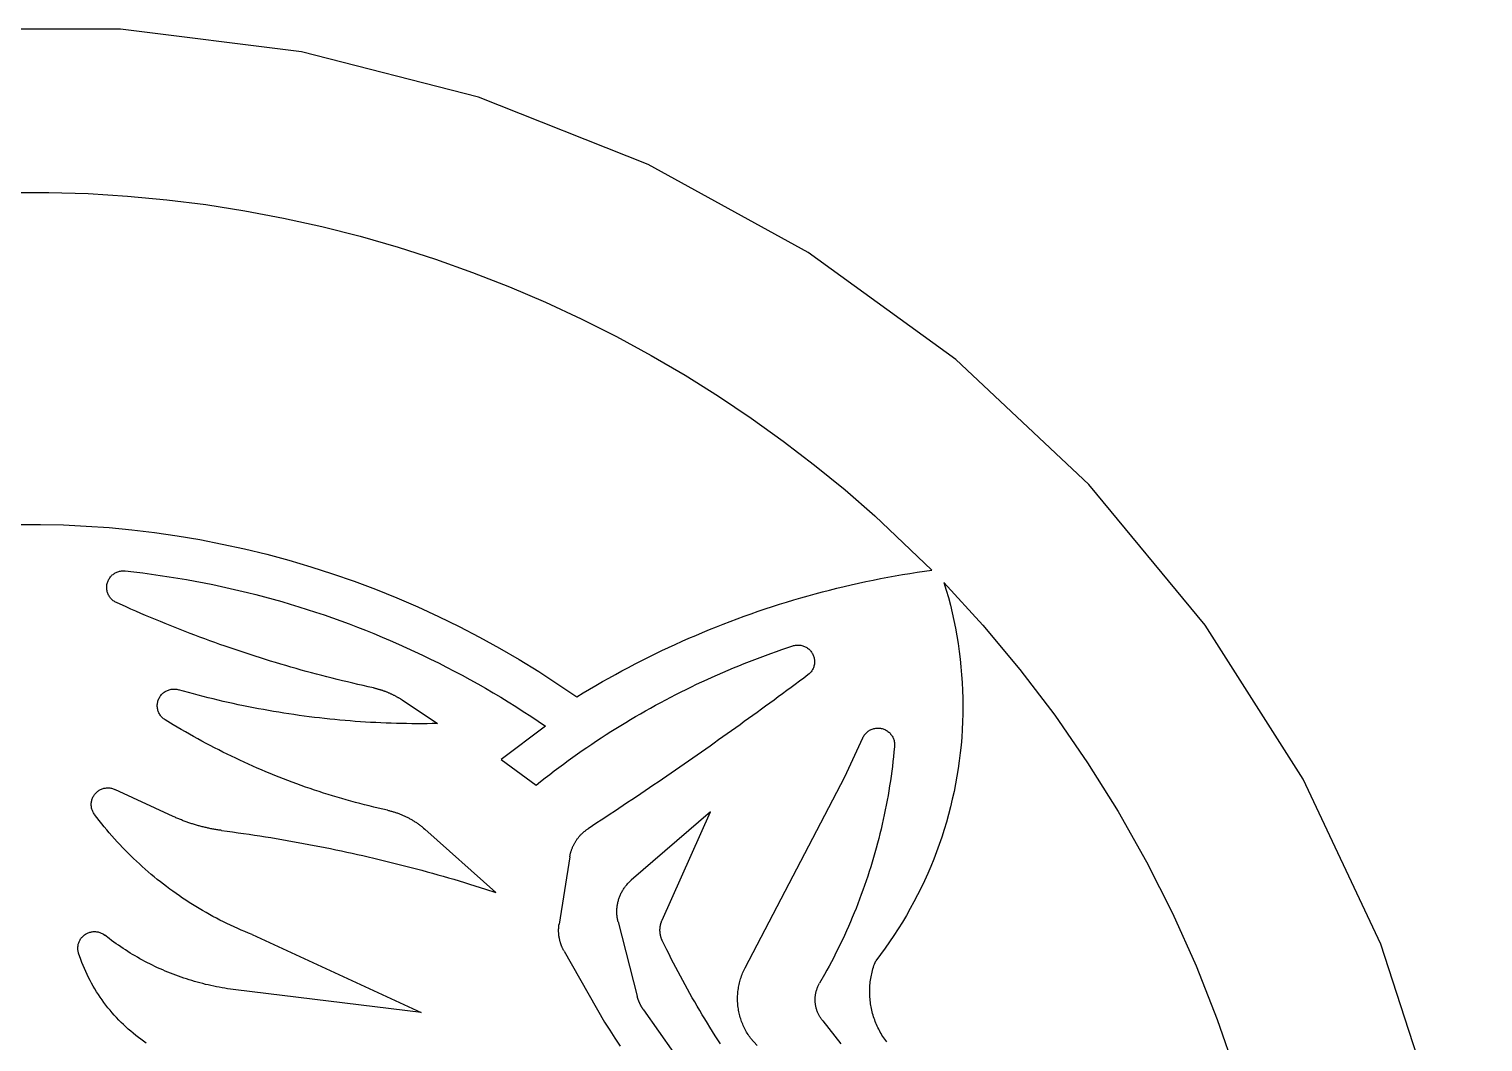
# Model space of a CAD drawing. Extents: x 12 to 362, y -365 to -15.
# Drawn here: x 186.7 to 361.7, y -137.3 to -15.3 of the extents above; entities that cross this region are included whole.
import ezdxf

# ---------------------------------------------------------------- set-up
doc = ezdxf.new("R2010")
doc.units = 0
doc.layers.get('0').update_dxf_attribs({"linetype": 'CONTINUOUS'})

msp = doc.modelspace()

# ---------------------------------------------------------------- linework, layer by layer
at = {"color": 0}
for p, q in [((231.567749, -96.153183), (235.828201, -98.993484)), ((248.827225, -99.303642), (243.499161, -103.323051)), ((284.856018, -105.397842), (287.040833, -100.700455)), ((243.499161, -103.323051), (247.705521, -106.407715)), ((272.860657, -128.441544), (284.856018, -105.397842)), ((204.020767, -110.186424), (196.98819, -106.927422)), ((268.708038, -109.630402), (259.155487, -117.865364)), ((262.876648, -122.665283), (268.708038, -109.630402)), ((234.314041, -111.73037), (242.869598, -119.335312)), ((251.759399, -115.069679), (250.47673, -123.150528)), ((257.577698, -122.897614), (259.879913, -131.850586)), ((213.530411, -124.420761), (233.872238, -133.809296)), ((251.063629, -126.397362), (255.918839, -134.974915)), ((233.872238, -133.809296), (211.574478, -131.070984)), ((260.63797, -133.48941), (274.013855, -152.432541))]:
    msp.add_line(p, q, dxfattribs=at)
for points in [[(361.684631, -189.997253), (360.304718, -168.063934), (356.186676, -146.476532), (349.395508, -125.575462), (340.0383, -105.690361), (328.262604, -87.134842), (314.25415, -70.201515), (298.233826, -55.157444), (280.454315, -42.239868), (261.195984, -31.652519), (240.762573, -23.562363), (219.476334, -18.096985), (197.672928, -15.342581), (175.696243, -15.342587)], [(184.292206, -35.015709), (189.036163, -35.015709), (193.777802, -35.163265), (198.512573, -35.458237), (203.23587, -35.900333), (207.943146, -36.489132), (212.629807, -37.22406), (217.291351, -38.104408), (221.923264, -39.129322), (226.521057, -40.297813), (231.080276, -41.608746), (235.596512, -43.060856), (240.065399, -44.652737), (244.482605, -46.382851), (248.843857, -48.249519), (253.144943, -50.250935), (257.381714, -52.385162), (261.550018, -54.650143), (265.645874, -57.043678), (269.665314, -59.56345), (273.604401, -62.207024), (277.459381, -64.97184), (281.226501, -67.855225), (284.9021, -70.854385), (288.482635, -73.966431), (295.344727, -80.516968)], [(185.287338, -75.005508), (188.040939, -75.005508), (190.793762, -75.071426), (193.544205, -75.203247), (196.29071, -75.400887), (199.031708, -75.664223), (201.765594, -75.993111), (204.490829, -76.38736), (207.205841, -76.846748), (209.909088, -77.371002), (212.598999, -77.959839), (215.274048, -78.612907), (217.932678, -79.329834), (220.573395, -80.110214), (223.194656, -80.95359), (225.794983, -81.859489), (228.372879, -82.827385), (230.926865, -83.856728), (233.45546, -84.946922), (235.95723, -86.097351), (238.43074, -87.307343), (240.874573, -88.576202), (243.287323, -89.903229), (245.667618, -91.287628), (248.014084, -92.728622), (252.600098, -95.777039)], [(197.180359, -84.421799), (197.081146, -84.373077), (196.984772, -84.318954), (196.891525, -84.259598), (196.801712, -84.195175), (196.715607, -84.125885), (196.633438, -84.051956), (196.555496, -83.973587), (196.481995, -83.891037), (196.413162, -83.80455), (196.349213, -83.714401), (196.290344, -83.62085), (196.23674, -83.524193), (196.188553, -83.424721), (196.14592, -83.322739), (196.109009, -83.218552), (196.077896, -83.112495), (196.052689, -83.004875), (196.033478, -82.896027), (196.020309, -82.786285), (196.013214, -82.67598), (196.012222, -82.56546), (196.017334, -82.455048), (196.028549, -82.345093), (196.045822, -82.235916), (196.069092, -82.127861), (196.098297, -82.021255), (196.133347, -81.916435), (196.174133, -81.813705), (196.220535, -81.713387), (196.272415, -81.615784), (196.32959, -81.521194), (196.391922, -81.429916), (196.459183, -81.342209), (196.531204, -81.258362), (196.607742, -81.178619), (196.688568, -81.103226), (196.773422, -81.03241), (196.862076, -80.966385), (196.954239, -80.905365), (197.049622, -80.849533), (197.147949, -80.799057), (197.248917, -80.754082), (197.352219, -80.714752), (197.457535, -80.681198), (197.564545, -80.653503), (197.672913, -80.631775), (197.782318, -80.616058), (197.892426, -80.606415), (198.002899, -80.602859), (198.223602, -80.614075)], [(198.223602, -80.61409), (199.285675, -80.732376), (200.346527, -80.860977), (201.406097, -80.999886), (202.464264, -81.149071), (203.52092, -81.308533), (204.575989, -81.478256), (205.629349, -81.658218), (206.680923, -81.848404), (207.730591, -82.048798), (208.778259, -82.259369), (209.823853, -82.480118), (210.867233, -82.711014), (211.908325, -82.952034), (212.947021, -83.203156), (213.983246, -83.464355), (215.016876, -83.735611), (216.047821, -84.016899), (217.075974, -84.308182), (218.101257, -84.609451), (219.123566, -84.920654), (220.142807, -85.241776), (221.158875, -85.572784), (222.171692, -85.913651), (223.181137, -86.264343), (224.187134, -86.624817), (225.189575, -86.995056), (226.18837, -87.375008), (227.183426, -87.764648), (228.174667, -88.16394), (229.161972, -88.572838), (230.145248, -88.991302), (231.12442, -89.419312), (232.099396, -89.856812), (233.070068, -90.303757), (234.036346, -90.760109), (234.998154, -91.22583), (235.955383, -91.700874), (236.907974, -92.185196), (237.855789, -92.678741), (238.798782, -93.18148), (239.736832, -93.693352), (240.669876, -94.21431), (241.597809, -94.744308), (242.520554, -95.28331), (243.438019, -95.831238), (244.350128, -96.388046), (245.25676, -96.953705), (246.157867, -97.528137), (247.05336, -98.11129), (248.827225, -99.303635)], [(252.600113, -95.777054), (253.365875, -95.311111), (254.135406, -94.851425), (254.908661, -94.398018), (255.685577, -93.950935), (256.466125, -93.510193), (257.250214, -93.075829), (258.037842, -92.647873), (258.828918, -92.226341), (259.623413, -91.811279), (260.421265, -91.402695), (261.222412, -91.000626), (262.026794, -90.605103), (262.834381, -90.216156), (263.645142, -89.833786), (264.458954, -89.458054), (265.275818, -89.088951), (266.095642, -88.726517), (266.918427, -88.370789), (267.744049, -88.021767), (268.57251, -87.679489), (269.403717, -87.343964), (270.23764, -87.015228), (271.074219, -86.693306), (271.913391, -86.378204), (272.755096, -86.069962), (273.599304, -85.76857), (274.445923, -85.474083), (275.294922, -85.186501), (276.14621, -84.905838), (276.999786, -84.632133), (277.85556, -84.365387), (278.71347, -84.105629), (279.573456, -83.852859), (280.435516, -83.607117), (281.2995, -83.368408), (282.165436, -83.136742), (283.033203, -82.91214), (283.902802, -82.694618), (284.774139, -82.484192), (285.647156, -82.280869), (286.52179, -82.084671), (287.39798, -81.895599), (288.275726, -81.713676), (289.154907, -81.538918), (290.035461, -81.371323), (290.917358, -81.210915), (291.800568, -81.057693), (292.684967, -80.911682), (293.570526, -80.772873), (295.344696, -80.51696)], [(296.803772, -82.019714), (297.076721, -82.923218), (297.332581, -83.831703), (297.571228, -84.744858), (297.792603, -85.662361), (297.996643, -86.583878), (298.183228, -87.509079), (298.352325, -88.437637), (298.503845, -89.369217), (298.637756, -90.303497), (298.754028, -91.240143), (298.8526, -92.17881), (298.933441, -93.119171), (298.99649, -94.060898), (299.041779, -95.003632), (299.069244, -95.947067), (299.078888, -96.890846), (299.07074, -97.834641), (299.044769, -98.778107), (299.001007, -99.720924), (298.939453, -100.66275), (298.860107, -101.603241), (298.763062, -102.542061), (298.648285, -103.478882), (298.515839, -104.413376), (298.365814, -105.3452), (298.198181, -106.274033), (298.013062, -107.199532), (297.810516, -108.121368), (297.590607, -109.039223), (297.353424, -109.952759), (297.098999, -110.861656), (296.827515, -111.765587), (296.538971, -112.664238), (296.233551, -113.557274), (295.911285, -114.444397), (295.572357, -115.325272), (295.216888, -116.199593), (294.84494, -117.067047), (294.456696, -117.92733), (294.052277, -118.780128), (293.631836, -119.625145), (293.195526, -120.462067), (292.7435, -121.290611), (292.27594, -122.110474), (291.792938, -122.921364), (291.294739, -123.722984), (290.781494, -124.515068), (290.253387, -125.297318), (289.710602, -126.069466), (288.581818, -127.582336)], [(296.803772, -82.019714), (301.491333, -87.143028), (305.940765, -92.474426), (310.142914, -98.002853), (314.088989, -103.716843), (317.770905, -109.604553), (321.180939, -115.653778), (324.312042, -121.851959), (327.157776, -128.186249), (329.712158, -134.643539), (331.969971, -141.210419)], [(228.129089, -94.698456), (227.503113, -94.562057), (226.877731, -94.423004), (226.25293, -94.281296), (225.628754, -94.136948), (225.005188, -93.989944), (224.382248, -93.840294), (223.759949, -93.688004), (223.138306, -93.533081), (222.517319, -93.375519), (221.897018, -93.215324), (221.27739, -93.052505), (220.658463, -92.887054), (220.040253, -92.718979), (219.422745, -92.548279), (218.805969, -92.374969), (218.189941, -92.199036), (217.574661, -92.0205), (216.960144, -91.839355), (216.346405, -91.655594), (215.733444, -91.469238), (215.121292, -91.280289), (214.509933, -91.088745), (213.899399, -90.8946), (213.289688, -90.697876), (212.680817, -90.498558), (212.072815, -90.296661), (211.465652, -90.092194), (210.859375, -89.885147), (210.253967, -89.675537), (209.649475, -89.463356), (209.045868, -89.248611), (208.443192, -89.031311), (207.841446, -88.811455), (207.240616, -88.58905), (206.640762, -88.36409), (206.041855, -88.136597), (205.443909, -87.906563), (204.846954, -87.673996), (204.250992, -87.438889), (203.656036, -87.201263), (203.062088, -86.961121), (202.469162, -86.71846), (201.877274, -86.473282), (201.286423, -86.225601), (200.69664, -85.975403), (200.10791, -85.722717), (199.520279, -85.467529), (198.933716, -85.209854), (198.348251, -84.949699), (197.180344, -84.421783)], [(247.705521, -106.407715), (248.247025, -105.975273), (248.79155, -105.546669), (249.339096, -105.121925), (249.889648, -104.701057), (250.443146, -104.284096), (250.999573, -103.871063), (251.558914, -103.46196), (252.121124, -103.056831), (252.686203, -102.655685), (253.254089, -102.258545), (253.824768, -101.865417), (254.398209, -101.476349), (254.974396, -101.091331), (255.553284, -100.710403), (256.134857, -100.333572), (256.719055, -99.960861), (257.305908, -99.592293), (257.895325, -99.227875), (258.487305, -98.867645), (259.081848, -98.511597), (259.678864, -98.15976), (260.278351, -97.812157), (260.88028, -97.468796), (261.484619, -97.1297), (262.091339, -96.794891), (262.700439, -96.464371), (263.311829, -96.138168), (263.925507, -95.816284), (264.541473, -95.498764), (265.159637, -95.185593), (265.780029, -94.876801), (266.402557, -94.572403), (267.027252, -94.272415), (267.654022, -93.976845), (268.282898, -93.685715), (268.913788, -93.399048), (269.546692, -93.116837), (270.18158, -92.839111), (270.81839, -92.565887), (271.457123, -92.297165), (272.097748, -92.032959), (272.740234, -91.773293), (273.384521, -91.518173), (274.030609, -91.267616), (274.678467, -91.021629), (275.328003, -90.780228), (275.979279, -90.543427), (276.632172, -90.311234), (277.286713, -90.083664), (278.600281, -89.642502)], [(278.600281, -89.642502), (278.706085, -89.611), (278.813446, -89.585388), (278.922089, -89.565735), (279.031647, -89.552116), (279.141785, -89.544556), (279.252167, -89.543083), (279.362457, -89.547707), (279.472321, -89.558411), (279.581451, -89.57515), (279.689453, -89.597893), (279.796082, -89.626556), (279.90094, -89.661064), (280.003723, -89.701302), (280.104156, -89.747147), (280.201904, -89.79847), (280.296661, -89.855103), (280.388123, -89.916885), (280.476074, -89.983612), (280.560211, -90.055092), (280.640259, -90.131104), (280.716003, -90.211418), (280.78717, -90.295792), (280.853607, -90.383957), (280.91507, -90.475662), (280.971375, -90.570618), (281.022369, -90.668533), (281.067871, -90.769112), (281.107758, -90.872047), (281.141907, -90.977028), (281.170197, -91.083725), (281.192566, -91.191833), (281.208923, -91.30101), (281.219238, -91.410919), (281.22348, -91.521225), (281.221649, -91.631607), (281.213715, -91.741714), (281.199707, -91.851212), (281.179688, -91.959778), (281.153687, -92.067062), (281.121826, -92.17276), (281.084198, -92.276535), (281.040863, -92.378082), (280.992035, -92.477074), (280.937775, -92.573227), (280.878326, -92.666229), (280.813812, -92.755821), (280.744476, -92.841721), (280.670502, -92.923653), (280.592102, -93.001381), (280.423065, -93.14328)], [(280.423065, -93.143265), (279.915955, -93.522812), (279.408386, -93.901726), (278.90033, -94.279984), (278.391785, -94.657608), (277.882751, -95.034576), (277.37326, -95.410904), (276.863312, -95.786575), (276.352844, -96.161606), (275.841919, -96.535988), (275.330536, -96.909714), (274.818634, -97.282806), (274.306305, -97.655235), (273.793488, -98.027016), (273.280182, -98.398148), (272.766418, -98.768623), (272.252197, -99.138443), (271.737488, -99.507622), (271.222321, -99.876137), (270.706696, -100.244003), (270.190582, -100.611206), (269.674011, -100.977768), (269.156982, -101.343658), (268.639465, -101.7089), (268.121521, -102.073486), (267.603088, -102.437408), (267.084198, -102.800674), (266.56485, -103.163284), (266.045044, -103.52523), (265.52478, -103.88652), (265.004059, -104.247147), (264.48288, -104.607109), (263.961243, -104.966415), (263.439148, -105.32505), (262.916595, -105.683029), (262.393585, -106.040344), (261.870117, -106.396996), (261.346222, -106.752975), (260.821869, -107.108299), (260.297028, -107.462952), (259.77179, -107.816933), (259.246063, -108.17025), (258.71991, -108.522903), (258.193298, -108.874886), (257.66626, -109.226196), (257.138763, -109.576843), (256.610809, -109.926819), (256.082428, -110.276123), (255.553589, -110.624756), (255.024307, -110.972717), (253.964127, -111.666832)], [(203.044342, -98.542976), (202.950638, -98.48098), (202.86055, -98.413818), (202.774384, -98.341705), (202.692398, -98.264862), (202.614868, -98.18354), (202.542023, -98.097992), (202.474091, -98.008484), (202.411301, -97.915306), (202.353836, -97.818748), (202.30188, -97.719116), (202.255615, -97.616722), (202.215164, -97.511887), (202.180664, -97.404953), (202.152222, -97.296249), (202.129944, -97.186119), (202.113876, -97.074913), (202.10408, -96.962982), (202.100586, -96.85067), (202.103394, -96.738342), (202.112518, -96.62635), (202.127914, -96.515045), (202.149536, -96.404785), (202.177322, -96.295914), (202.211166, -96.188766), (202.250977, -96.083694), (202.296631, -95.981018), (202.347977, -95.881073), (202.404861, -95.78418), (202.467087, -95.69062), (202.534485, -95.600708), (202.606812, -95.514717), (202.683853, -95.432922), (202.765366, -95.355591), (202.851105, -95.282959), (202.940765, -95.215256), (203.034103, -95.152695), (203.130814, -95.095474), (203.230576, -95.04377), (203.333084, -94.997757), (203.438019, -94.957565), (203.545029, -94.92334), (203.653809, -94.895172), (203.763992, -94.873154), (203.875244, -94.857361), (203.987198, -94.847847), (204.099518, -94.844635), (204.211838, -94.847733), (204.323807, -94.857132), (204.435074, -94.872803), (204.654083, -94.922752)], [(235.828201, -98.993477), (235.209503, -99.004471), (234.590775, -99.011818), (233.972, -99.015503), (233.35321, -99.015549), (232.734436, -99.011932), (232.115692, -99.004654), (231.497009, -98.993729), (230.878387, -98.979156), (230.259872, -98.960922), (229.641479, -98.939041), (229.023224, -98.913513), (228.405136, -98.884323), (227.787216, -98.851494), (227.16951, -98.815018), (226.552032, -98.774887), (225.934799, -98.731117), (225.317825, -98.683701), (224.701157, -98.632645), (224.084793, -98.577942), (223.468765, -98.519608), (222.853088, -98.457626), (222.237793, -98.392021), (221.622894, -98.322784), (221.008423, -98.249908), (220.394379, -98.173416), (219.780807, -98.093292), (219.167709, -98.009552), (218.55513, -97.922188), (217.943069, -97.831207), (217.331558, -97.736618), (216.720612, -97.638428), (216.11026, -97.536621), (215.500519, -97.431213), (214.891403, -97.322205), (214.282959, -97.20961), (213.675186, -97.093414), (213.0681, -96.973633), (212.461731, -96.850281), (211.85611, -96.723343), (211.251251, -96.592827), (210.647156, -96.45874), (210.043884, -96.321098), (209.441422, -96.179886), (208.839813, -96.035126), (208.239059, -95.886818), (207.639206, -95.734962), (207.040253, -95.579567), (206.442215, -95.420639), (205.845139, -95.258179), (204.654068, -94.922745)], [(228.129074, -94.698471), (228.201004, -94.714264), (228.272812, -94.730583), (228.344498, -94.747437), (228.416061, -94.764809), (228.487488, -94.782715), (228.558792, -94.80114), (228.629959, -94.820091), (228.700974, -94.839569), (228.771851, -94.859566), (228.842575, -94.880089), (228.913147, -94.901123), (228.983551, -94.922684), (229.053818, -94.944763), (229.123901, -94.967361), (229.193817, -94.990463), (229.263565, -95.014091), (229.333145, -95.038231), (229.402542, -95.062881), (229.471756, -95.088043), (229.540771, -95.113708), (229.609604, -95.139877), (229.678238, -95.166565), (229.746689, -95.193748), (229.814926, -95.221436), (229.88295, -95.249634), (229.950775, -95.27832), (230.018387, -95.30751), (230.08577, -95.337204), (230.152939, -95.367386), (230.219894, -95.398056), (230.286621, -95.42923), (230.353104, -95.460892), (230.419357, -95.493042), (230.485367, -95.525673), (230.551147, -95.558792), (230.616669, -95.5924), (230.681946, -95.62648), (230.746979, -95.661049), (230.811737, -95.696091), (230.876251, -95.731613), (230.940491, -95.767609), (231.004471, -95.80407), (231.068192, -95.841003), (231.131622, -95.87841), (231.194778, -95.916275), (231.25766, -95.95462), (231.320251, -95.993408), (231.382553, -96.032669), (231.444565, -96.07238), (231.567734, -96.153183)], [(229.818802, -109.437981), (229.262985, -109.313766), (228.708008, -109.185852), (228.1539, -109.054245), (227.600662, -108.918953), (227.048355, -108.779968), (226.496994, -108.637314), (225.946579, -108.490982), (225.397156, -108.340988), (224.84874, -108.18734), (224.301376, -108.030037), (223.755051, -107.869095), (223.209824, -107.704506), (222.66571, -107.536293), (222.122726, -107.364464), (221.580887, -107.189011), (221.040237, -107.009956), (220.500793, -106.827301), (219.962585, -106.64106), (219.425613, -106.451225), (218.889938, -106.257828), (218.355545, -106.06086), (217.822495, -105.860336), (217.290787, -105.656265), (216.760437, -105.448654), (216.231491, -105.237511), (215.703964, -105.02285), (215.177887, -104.80468), (214.653259, -104.583015), (214.130142, -104.357849), (213.608521, -104.129204), (213.08844, -103.897095), (212.569916, -103.661522), (212.052979, -103.422501), (211.537643, -103.180038), (211.023926, -102.934143), (210.511871, -102.68483), (210.00148, -102.432114), (209.492783, -102.175995), (208.985809, -101.916504), (208.480576, -101.653633), (207.977112, -101.387405), (207.475418, -101.117828), (206.97554, -100.84491), (206.477493, -100.568665), (205.981293, -100.289108), (205.486969, -100.006256), (204.994537, -99.720116), (204.504028, -99.430695), (204.015457, -99.138016), (203.044312, -98.542976)], [(287.040833, -100.700455), (287.090668, -100.600708), (287.145966, -100.503891), (287.206573, -100.410309), (287.272308, -100.320251), (287.342957, -100.233994), (287.418304, -100.15181), (287.498108, -100.073944), (287.582153, -100.000656), (287.670105, -99.932159), (287.76178, -99.868675), (287.856812, -99.810394), (287.954987, -99.757507), (288.055939, -99.710167), (288.159363, -99.668526), (288.264954, -99.632713), (288.372375, -99.602844), (288.481293, -99.579002), (288.59137, -99.561264), (288.702271, -99.549698), (288.813629, -99.544327), (288.92511, -99.545166), (289.036377, -99.552216), (289.147095, -99.56546), (289.256897, -99.584854), (289.365448, -99.610336), (289.472412, -99.641823), (289.577423, -99.679222), (289.680237, -99.72242), (289.780457, -99.771278), (289.877777, -99.825638), (289.971954, -99.885345), (290.062653, -99.950211), (290.149567, -100.02002), (290.232483, -100.094574), (290.311096, -100.17363), (290.385193, -100.256943), (290.454559, -100.344254), (290.518921, -100.435295), (290.578094, -100.529785), (290.631927, -100.627426), (290.680237, -100.727905), (290.72287, -100.830933), (290.759705, -100.936172), (290.790619, -101.043297), (290.815521, -101.151978), (290.83429, -101.261887), (290.846954, -101.372658), (290.853394, -101.483971), (290.853607, -101.595467), (290.83548, -101.817627)], [(290.835449, -101.817635), (290.781464, -102.404892), (290.722443, -102.991669), (290.658386, -103.577911), (290.589294, -104.163582), (290.515167, -104.748642), (290.436035, -105.333038), (290.351868, -105.916733), (290.262695, -106.499687), (290.168518, -107.081856), (290.069336, -107.663185), (289.965179, -108.243652), (289.856049, -108.823196), (289.741913, -109.401779), (289.622833, -109.97937), (289.498779, -110.555908), (289.369812, -111.131363), (289.23587, -111.705688), (289.097015, -112.278839), (288.953247, -112.850777), (288.804565, -113.421463), (288.651001, -113.990852), (288.492523, -114.558899), (288.329193, -115.125565), (288.16098, -115.690804), (287.987946, -116.254578), (287.810059, -116.816841), (287.62735, -117.377563), (287.43985, -117.936691), (287.247528, -118.494186), (287.050446, -119.050011), (286.848572, -119.604126), (286.641968, -120.156479), (286.430603, -120.707047), (286.214539, -121.255768), (285.993774, -121.80262), (285.768311, -122.347557), (285.538177, -122.890533), (285.303375, -123.431511), (285.063934, -123.970451), (284.819885, -124.507324), (284.571259, -125.042076), (284.317993, -125.574669), (284.060211, -126.105072), (283.797852, -126.633232), (283.530975, -127.159126), (283.259583, -127.682709), (282.983734, -128.203949), (282.7034, -128.722778), (282.41861, -129.239197), (281.835785, -130.264572)], [(194.5466, -109.941162), (194.486526, -109.856483), (194.430939, -109.768806), (194.379974, -109.678352), (194.333771, -109.585388), (194.29245, -109.490143), (194.256119, -109.392883), (194.224899, -109.293869), (194.198853, -109.193375), (194.178055, -109.09166), (194.162567, -108.988998), (194.15242, -108.885674), (194.147659, -108.781967), (194.148285, -108.678146), (194.154297, -108.574501), (194.165665, -108.471306), (194.182388, -108.368843), (194.204407, -108.267387), (194.231659, -108.167206), (194.264069, -108.068573), (194.301544, -107.971756), (194.344009, -107.877014), (194.391327, -107.784607), (194.443375, -107.694778), (194.500015, -107.607773), (194.561096, -107.523819), (194.62645, -107.443146), (194.695892, -107.365982), (194.769257, -107.292519), (194.846344, -107.222969), (194.926926, -107.157501), (195.010788, -107.096313), (195.097717, -107.039558), (195.187485, -106.987389), (195.279831, -106.939941), (195.374512, -106.897362), (195.471283, -106.859749), (195.56987, -106.827202), (195.670013, -106.79982), (195.771439, -106.777672), (195.873886, -106.760818), (195.977066, -106.749298), (196.080688, -106.743149), (196.184509, -106.742386), (196.288223, -106.747017), (196.391571, -106.757019), (196.494247, -106.772369), (196.595993, -106.79303), (196.696518, -106.818939), (196.795578, -106.850037), (196.98819, -106.927422)], [(213.530411, -124.420761), (213.09021, -124.244545), (212.651962, -124.063576), (212.215683, -123.877869), (211.781448, -123.687439), (211.349304, -123.492325), (210.919296, -123.292542), (210.491486, -123.088112), (210.065903, -122.879059), (209.642624, -122.665405), (209.22168, -122.447182), (208.803116, -122.224403), (208.386993, -121.997116), (207.973358, -121.765327), (207.562271, -121.529068), (207.153748, -121.288376), (206.747864, -121.043274), (206.344666, -120.793785), (205.944183, -120.53994), (205.546478, -120.281776), (205.151596, -120.019318), (204.759583, -119.752602), (204.370468, -119.481651), (203.984329, -119.206497), (203.601181, -118.927185), (203.221085, -118.64373), (202.844086, -118.356178), (202.470215, -118.06456), (202.099533, -117.768906), (201.732071, -117.469254), (201.367874, -117.165642), (201.006989, -116.858101), (200.64946, -116.546669), (200.295334, -116.231384), (199.944626, -115.912277), (199.597412, -115.589394), (199.253708, -115.262764), (198.913559, -114.932434), (198.577011, -114.598434), (198.24411, -114.260811), (197.914871, -113.919601), (197.589355, -113.574844), (197.267593, -113.226585), (196.949615, -112.874855), (196.635483, -112.519707), (196.325195, -112.161171), (196.018829, -111.799301), (195.716385, -111.434128), (195.417923, -111.065704), (195.123474, -110.694069), (194.5466, -109.941162)], [(209.850098, -111.873123), (209.731689, -111.857361), (209.613388, -111.840889), (209.495178, -111.823715), (209.377075, -111.805832), (209.259079, -111.787247), (209.14119, -111.76796), (209.023438, -111.747963), (208.905792, -111.727264), (208.788269, -111.705872), (208.670883, -111.683769), (208.553635, -111.660965), (208.436508, -111.637466), (208.319534, -111.613266), (208.202713, -111.588364), (208.086044, -111.562767), (207.969513, -111.536476), (207.853165, -111.509491), (207.736954, -111.481804), (207.620926, -111.45343), (207.505066, -111.424362), (207.389389, -111.3946), (207.27388, -111.364151), (207.158569, -111.333015), (207.043427, -111.301186), (206.928497, -111.268669), (206.813751, -111.235474), (206.699203, -111.201584), (206.584869, -111.167015), (206.470734, -111.131767), (206.356827, -111.095833), (206.243118, -111.059219), (206.129639, -111.021935), (206.016388, -110.983963), (205.903351, -110.94532), (205.790558, -110.906006), (205.678009, -110.866013), (205.565689, -110.825356), (205.453613, -110.784019), (205.341797, -110.74202), (205.230225, -110.699356), (205.118912, -110.656021), (205.007858, -110.612022), (204.897079, -110.56736), (204.78656, -110.522041), (204.676315, -110.476059), (204.566345, -110.429428), (204.45665, -110.382133), (204.347244, -110.334183), (204.238129, -110.285583), (204.020767, -110.186424)], [(229.818802, -109.437973), (229.916382, -109.459946), (230.013733, -109.482895), (230.110855, -109.506821), (230.207733, -109.531715), (230.304352, -109.557579), (230.400711, -109.584412), (230.496796, -109.612198), (230.59259, -109.640945), (230.688095, -109.670654), (230.78331, -109.701317), (230.878204, -109.732925), (230.972778, -109.76548), (231.067017, -109.798988), (231.160919, -109.833427), (231.254486, -109.868813), (231.347672, -109.905128), (231.440506, -109.942375), (231.532959, -109.980545), (231.625031, -110.019638), (231.71669, -110.059654), (231.807953, -110.100586), (231.898804, -110.142426), (231.989243, -110.185165), (232.079239, -110.228821), (232.168793, -110.273361), (232.257889, -110.318802), (232.346542, -110.365135), (232.434708, -110.412346), (232.522415, -110.460442), (232.609634, -110.509407), (232.69635, -110.559242), (232.782578, -110.609947), (232.868286, -110.661507), (232.953461, -110.713928), (233.038132, -110.767197), (233.122253, -110.821304), (233.205826, -110.876251), (233.288849, -110.932037), (233.371307, -110.988647), (233.453201, -111.046074), (233.534515, -111.104324), (233.615234, -111.163383), (233.695358, -111.223244), (233.774887, -111.283913), (233.853806, -111.34536), (233.932098, -111.4076), (234.009781, -111.470627), (234.086807, -111.534416), (234.163208, -111.598976), (234.314041, -111.73037)], [(209.850082, -111.873093), (210.509094, -111.960037), (211.16777, -112.049385), (211.826126, -112.141129), (212.484146, -112.235275), (213.141815, -112.331818), (213.799133, -112.430748), (214.456085, -112.532082), (215.112656, -112.635803), (215.768845, -112.74192), (216.424652, -112.850418), (217.080063, -112.961311), (217.735046, -113.074593), (218.389633, -113.190254), (219.043777, -113.308304), (219.697495, -113.428741), (220.350769, -113.551552), (221.003601, -113.676743), (221.65596, -113.804314), (222.307846, -113.934258), (222.959274, -114.066574), (223.610199, -114.201271), (224.260635, -114.338333), (224.910568, -114.47776), (225.559982, -114.61956), (226.208878, -114.763725), (226.857239, -114.910248), (227.505081, -115.059135), (228.152359, -115.210381), (228.799088, -115.363983), (229.445251, -115.519943), (230.090836, -115.678253), (230.735855, -115.838921), (231.380264, -116.00193), (232.024094, -116.16729), (232.667313, -116.334991), (233.309906, -116.505043), (233.951889, -116.677422), (234.593231, -116.85215), (235.233932, -117.029205), (235.873978, -117.208603), (236.513382, -117.39032), (237.152115, -117.574371), (237.790161, -117.76075), (238.427536, -117.949448), (239.064224, -118.140472), (239.700195, -118.333809), (240.335464, -118.529465), (240.970016, -118.727432), (241.603851, -118.927711), (242.869583, -119.335281)], [(251.759415, -115.069687), (251.772903, -114.988945), (251.78772, -114.90844), (251.803848, -114.828186), (251.821289, -114.748207), (251.840042, -114.668526), (251.860092, -114.589157), (251.881439, -114.510132), (251.904068, -114.431465), (251.927994, -114.35318), (251.953201, -114.275299), (251.979675, -114.197838), (252.007416, -114.120819), (252.036407, -114.044273), (252.06665, -113.968201), (252.098129, -113.892639), (252.130859, -113.817604), (252.164795, -113.743118), (252.199951, -113.669189), (252.236313, -113.595856), (252.27388, -113.523117), (252.312622, -113.451012), (252.352539, -113.379547), (252.393631, -113.308739), (252.435867, -113.238625), (252.479248, -113.169205), (252.523758, -113.100502), (252.569382, -113.032539), (252.616119, -112.965332), (252.663956, -112.898903), (252.71286, -112.833267), (252.762848, -112.768433), (252.813873, -112.70443), (252.865952, -112.641273), (252.919052, -112.578972), (252.97316, -112.517555), (253.028275, -112.457024), (253.084381, -112.397408), (253.141434, -112.338722), (253.199463, -112.280975), (253.258423, -112.224182), (253.318298, -112.168365), (253.379074, -112.113541), (253.44075, -112.059708), (253.503296, -112.006897), (253.566696, -111.955124), (253.630936, -111.904388), (253.695999, -111.854713), (253.761871, -111.806107), (253.828522, -111.758591), (253.964127, -111.666855)], [(257.577728, -122.897614), (257.551758, -122.791832), (257.528076, -122.685516), (257.506744, -122.578705), (257.487732, -122.471451), (257.471069, -122.363815), (257.456726, -122.255836), (257.444763, -122.147575), (257.43515, -122.039078), (257.427917, -121.930397), (257.423065, -121.821587), (257.420563, -121.712692), (257.420441, -121.603775), (257.422668, -121.494873), (257.427277, -121.386047), (257.434265, -121.277351), (257.443634, -121.168831), (257.455353, -121.060539), (257.469421, -120.95253), (257.48584, -120.844856), (257.504608, -120.737564), (257.525696, -120.630707), (257.549103, -120.52433), (257.574829, -120.418488), (257.602875, -120.313232), (257.633179, -120.208618), (257.665771, -120.104683), (257.700623, -120.001488), (257.737701, -119.899071), (257.777008, -119.797485), (257.818512, -119.696785), (257.862183, -119.597008), (257.908051, -119.498207), (257.956055, -119.400436), (258.006165, -119.303726), (258.05838, -119.20813), (258.11264, -119.113693), (258.168976, -119.02047), (258.227295, -118.92849), (258.287628, -118.837799), (258.349945, -118.748451), (258.414154, -118.660477), (258.480286, -118.573921), (258.548279, -118.488831), (258.618103, -118.405235), (258.689728, -118.323189), (258.763153, -118.242714), (258.838287, -118.163864), (258.915131, -118.08667), (258.993622, -118.011162), (259.155487, -117.865364)], [(192.636063, -126.673409), (192.607529, -126.577332), (192.583847, -126.479942), (192.565079, -126.381493), (192.55127, -126.282219), (192.54245, -126.182381), (192.538635, -126.08223), (192.539841, -125.98201), (192.546082, -125.881981), (192.557312, -125.782387), (192.573517, -125.683479), (192.594666, -125.58551), (192.620697, -125.488724), (192.651535, -125.393364), (192.687119, -125.299667), (192.727341, -125.20787), (192.772125, -125.118202), (192.821335, -125.030891), (192.874863, -124.946152), (192.932556, -124.864204), (192.994293, -124.785255), (193.059906, -124.709488), (193.129242, -124.637108), (193.202103, -124.568291), (193.27832, -124.503212), (193.357712, -124.442032), (193.440063, -124.384911), (193.525177, -124.331978), (193.612823, -124.283386), (193.702805, -124.239235), (193.794891, -124.199654), (193.88884, -124.164734), (193.984406, -124.134567), (194.081375, -124.109222), (194.179489, -124.088768), (194.278519, -124.073257), (194.378189, -124.062721), (194.478256, -124.057198), (194.578476, -124.056686), (194.678604, -124.061203), (194.778381, -124.070732), (194.877548, -124.085243), (194.975861, -124.104706), (195.073074, -124.129066), (195.168961, -124.158272), (195.263245, -124.192238), (195.355728, -124.230888), (195.446152, -124.274124), (195.534286, -124.321831), (195.619934, -124.373901), (195.782852, -124.490562)], [(251.063614, -126.397362), (251.031525, -126.339775), (251.000183, -126.281769), (250.96962, -126.223351), (250.939819, -126.164536), (250.910797, -126.105339), (250.882568, -126.045761), (250.855118, -125.985817), (250.828476, -125.925514), (250.802612, -125.864868), (250.777557, -125.803879), (250.753311, -125.742569), (250.729874, -125.680946), (250.70726, -125.619026), (250.685455, -125.556801), (250.664474, -125.494301), (250.644318, -125.431526), (250.624985, -125.368492), (250.606491, -125.305214), (250.588837, -125.241692), (250.572021, -125.17794), (250.556046, -125.113983), (250.540909, -125.049812), (250.526627, -124.985443), (250.513199, -124.920898), (250.50061, -124.856186), (250.488876, -124.791306), (250.478012, -124.72628), (250.468002, -124.66111), (250.458847, -124.595825), (250.450562, -124.530418), (250.44313, -124.464905), (250.436569, -124.399307), (250.430862, -124.333618), (250.426041, -124.267868), (250.422073, -124.202057), (250.418976, -124.1362), (250.416748, -124.070313), (250.41539, -124.004395), (250.414902, -123.938469), (250.415283, -123.872536), (250.416534, -123.806625), (250.418655, -123.740723), (250.421646, -123.674866), (250.425491, -123.609047), (250.430222, -123.543289), (250.435806, -123.477592), (250.442261, -123.41198), (250.449585, -123.346458), (250.457764, -123.281044), (250.47673, -123.150536)], [(262.914673, -125.197182), (262.892731, -125.150856), (262.871613, -125.104156), (262.851257, -125.057106), (262.831726, -125.00972), (262.813019, -124.961998), (262.795105, -124.913971), (262.778046, -124.865639), (262.76178, -124.817032), (262.746368, -124.768143), (262.731781, -124.719002), (262.718048, -124.669624), (262.70517, -124.620018), (262.693115, -124.57019), (262.681946, -124.520172), (262.6716, -124.469963), (262.66214, -124.419594), (262.653534, -124.369064), (262.645782, -124.318398), (262.638885, -124.267601), (262.632904, -124.216698), (262.627747, -124.165703), (262.623474, -124.114624), (262.620087, -124.063477), (262.617554, -124.012283), (262.615936, -123.961052), (262.615143, -123.909805), (262.615265, -123.858543), (262.616241, -123.807297), (262.618103, -123.756073), (262.620819, -123.704895), (262.62442, -123.653763), (262.628906, -123.602699), (262.634277, -123.551727), (262.640472, -123.500847), (262.647583, -123.450081), (262.655518, -123.399445), (262.664337, -123.348953), (262.674042, -123.298622), (262.68457, -123.248459), (262.695953, -123.198486), (262.708221, -123.148712), (262.721313, -123.099159), (262.73526, -123.049835), (262.750031, -123.000755), (262.765656, -122.951935), (262.782104, -122.903389), (262.799377, -122.855133), (262.817474, -122.807175), (262.836395, -122.759537), (262.876648, -122.665276)], [(211.574478, -131.070984), (211.237305, -131.029129), (210.900604, -130.983612), (210.564407, -130.934433), (210.228775, -130.881622), (209.893738, -130.825165), (209.559326, -130.765076), (209.225586, -130.701355), (208.892563, -130.634033), (208.560287, -130.56308), (208.22879, -130.488556), (207.898132, -130.4104), (207.568344, -130.32869), (207.239456, -130.243408), (206.911514, -130.154541), (206.584564, -130.062134), (206.258636, -129.966187), (205.933762, -129.866699), (205.609985, -129.763702), (205.287338, -129.657181), (204.965881, -129.54718), (204.64563, -129.433685), (204.32663, -129.316742), (204.008911, -129.19632), (203.69252, -129.072479), (203.377502, -128.94519), (203.063873, -128.814514), (202.751678, -128.68042), (202.440964, -128.542953), (202.13176, -128.40213), (201.824097, -128.25795), (201.518021, -128.110443), (201.213562, -127.959625), (200.910751, -127.805511), (200.609634, -127.648117), (200.310242, -127.487473), (200.012619, -127.323578), (199.716782, -127.156471), (199.422775, -126.98616), (199.130646, -126.812675), (198.840408, -126.636024), (198.552109, -126.45623), (198.265762, -126.273323), (197.98143, -126.087326), (197.699127, -125.898247), (197.4189, -125.706116), (197.140778, -125.510956), (196.864777, -125.31279), (196.590958, -125.111641), (196.319321, -124.907532), (195.782852, -124.490578)], [(269.907745, -137.591812), (269.58551, -137.093536), (269.26593, -136.593597), (268.948944, -136.09198), (268.634613, -135.588684), (268.322937, -135.083771), (268.013885, -134.577225), (267.70752, -134.069061), (267.403809, -133.559296), (267.102814, -133.047943), (266.804474, -132.535004), (266.50882, -132.020523), (266.215912, -131.504486), (265.92569, -130.986938), (265.638184, -130.467865), (265.353424, -129.947296), (265.071381, -129.425217), (264.792084, -128.901672), (264.515533, -128.376678), (264.24176, -127.850243), (263.970734, -127.322372), (263.702515, -126.793091), (263.437042, -126.262405), (262.914642, -125.197182)], [(200.780655, -137.486389), (200.456131, -137.263016), (200.13591, -137.033539), (199.820099, -136.798019), (199.508804, -136.556549), (199.202148, -136.309235), (198.900238, -136.056152), (198.60318, -135.797379), (198.311081, -135.53302), (198.024048, -135.263184), (197.742188, -134.98793), (197.465607, -134.707397), (197.194382, -134.421661), (196.928619, -134.130829), (196.668427, -133.835022), (196.413895, -133.534332), (196.1651, -133.228867), (195.92215, -132.918732), (195.685135, -132.604065), (195.454117, -132.284943), (195.229187, -131.961487), (195.010437, -131.63385), (194.797943, -131.302109), (194.591782, -130.9664), (194.392014, -130.626846), (194.19873, -130.283569), (194.011993, -129.936676), (193.831848, -129.586304), (193.658401, -129.232574), (193.491684, -128.875641), (193.331772, -128.515594), (193.178711, -128.152588), (193.032547, -127.786736), (192.893372, -127.418182), (192.636063, -126.673431)], [(289.906128, -137.348206), (289.785461, -137.186127), (289.668121, -137.021652), (289.554108, -136.854828), (289.443481, -136.68573), (289.336304, -136.514435), (289.232605, -136.341019), (289.132416, -136.165527), (289.035828, -135.988068), (288.94281, -135.808685), (288.853455, -135.627441), (288.767792, -135.444458), (288.685822, -135.259766), (288.607605, -135.073456), (288.533173, -134.885605), (288.462555, -134.696289), (288.395782, -134.505585), (288.332855, -134.313568), (288.273834, -134.120316), (288.218719, -133.925903), (288.167572, -133.730438), (288.120361, -133.533966), (288.077118, -133.336578), (288.037903, -133.138367), (288.002655, -132.939392), (287.971466, -132.739761), (287.944336, -132.539536), (287.921234, -132.338806), (287.902191, -132.137634), (287.887207, -131.936127), (287.876312, -131.73436), (287.869507, -131.53241), (287.86676, -131.330383), (287.868103, -131.128326), (287.873535, -130.926331), (287.883057, -130.724487), (287.896637, -130.522888), (287.914307, -130.321594), (287.936005, -130.120712), (287.961792, -129.920288), (287.991608, -129.720459), (288.025452, -129.52124), (288.063324, -129.322754), (288.105194, -129.125092), (288.151062, -128.928299), (288.200867, -128.732483), (288.254639, -128.537704), (288.312347, -128.344055), (288.373932, -128.151611), (288.439392, -127.960449), (288.581848, -127.582329)], [(273.518707, -136.884216), (273.416382, -136.742279), (273.3172, -136.598145), (273.221191, -136.451874), (273.128418, -136.303528), (273.038879, -136.153198), (272.952667, -136.000931), (272.869812, -135.846832), (272.790314, -135.690948), (272.714264, -135.533356), (272.641693, -135.374146), (272.572601, -135.213379), (272.50708, -135.051163), (272.445068, -134.887543), (272.386688, -134.722595), (272.331909, -134.556412), (272.280792, -134.389069), (272.233337, -134.220657), (272.189575, -134.051239), (272.149536, -133.88092), (272.11322, -133.709747), (272.080688, -133.537842), (272.05188, -133.36525), (272.026886, -133.192078), (272.005676, -133.018387), (271.988251, -132.844284), (271.97467, -132.66983), (271.964874, -132.495148), (271.958923, -132.320267), (271.956787, -132.145309), (271.958496, -131.970337), (271.96402, -131.795456), (271.973358, -131.620728), (271.986542, -131.446259), (272.00351, -131.27211), (272.024292, -131.098389), (272.048859, -130.92514), (272.07724, -130.752472), (272.109375, -130.580475), (272.145233, -130.409225), (272.184875, -130.2388), (272.22821, -130.069275), (272.275238, -129.900757), (272.325958, -129.733276), (272.38031, -129.566971), (272.438293, -129.401886), (272.499878, -129.238098), (272.565033, -129.075714), (272.633728, -128.914795), (272.705902, -128.755402), (272.860657, -128.441544)], [(282.201508, -134.805267), (282.142181, -134.731033), (282.084625, -134.655411), (282.0289, -134.578461), (281.975006, -134.500183), (281.923004, -134.420654), (281.872864, -134.33992), (281.824707, -134.258026), (281.778473, -134.174988), (281.734222, -134.090881), (281.692017, -134.005768), (281.651825, -133.919647), (281.613678, -133.832611), (281.577606, -133.74469), (281.543671, -133.655945), (281.51181, -133.566422), (281.482117, -133.476166), (281.454559, -133.385223), (281.429169, -133.29364), (281.405975, -133.201492), (281.384979, -133.108826), (281.36615, -133.015671), (281.349579, -132.922104), (281.335236, -132.828156), (281.32312, -132.733917), (281.313232, -132.639404), (281.305603, -132.544678), (281.300232, -132.449814), (281.297119, -132.354828), (281.296234, -132.259827), (281.297638, -132.164795), (281.30127, -132.069855), (281.30719, -131.975006), (281.315338, -131.880325), (281.325745, -131.785873), (281.338379, -131.691681), (281.353271, -131.597839), (281.370361, -131.504364), (281.389679, -131.411316), (281.411194, -131.318756), (281.434937, -131.226746), (281.460815, -131.135315), (281.488892, -131.044525), (281.519073, -130.954437), (281.551422, -130.865082), (281.585876, -130.77652), (281.622437, -130.688812), (281.661041, -130.60199), (281.701721, -130.516098), (281.744415, -130.431213), (281.835815, -130.264572)], [(260.63797, -133.48941), (260.617523, -133.460266), (260.597321, -133.430969), (260.577301, -133.40152), (260.557495, -133.371933), (260.537903, -133.342209), (260.518524, -133.312347), (260.499359, -133.282349), (260.480408, -133.252213), (260.46167, -133.221939), (260.443146, -133.191528), (260.424835, -133.161011), (260.406738, -133.130341), (260.388885, -133.099548), (260.371216, -133.068634), (260.35379, -133.037598), (260.336609, -133.006424), (260.319611, -132.975128), (260.302856, -132.943726), (260.286316, -132.912201), (260.269989, -132.880554), (260.253906, -132.848801), (260.238068, -132.816925), (260.222412, -132.784943), (260.207031, -132.752838), (260.191833, -132.720642), (260.17691, -132.688324), (260.16217, -132.655914), (260.147705, -132.623383), (260.133453, -132.590759), (260.119415, -132.558044), (260.105652, -132.525223), (260.092072, -132.49231), (260.078766, -132.45929), (260.065674, -132.426178), (260.052826, -132.392975), (260.040222, -132.35968), (260.027863, -132.326294), (260.015717, -132.292831), (260.003815, -132.259277), (259.992188, -132.225647), (259.980743, -132.191925), (259.969574, -132.158112), (259.958649, -132.124237), (259.947937, -132.090271), (259.9375, -132.056244), (259.927277, -132.022141), (259.917328, -131.987976), (259.907593, -131.95372), (259.898132, -131.919403), (259.879913, -131.850586)], [(255.918839, -134.974915), (256.561401, -135.932556), (257.194733, -136.896317), (257.818787, -137.866119)], [(282.201508, -134.805237), (282.937073, -135.716049), (283.660156, -136.63681), (284.370605, -137.567337)], [(273.518707, -136.884232), (274.317383, -137.767776)]]:
    msp.add_lwpolyline(points, dxfattribs=at)

doc.saveas('drawing.dxf')
